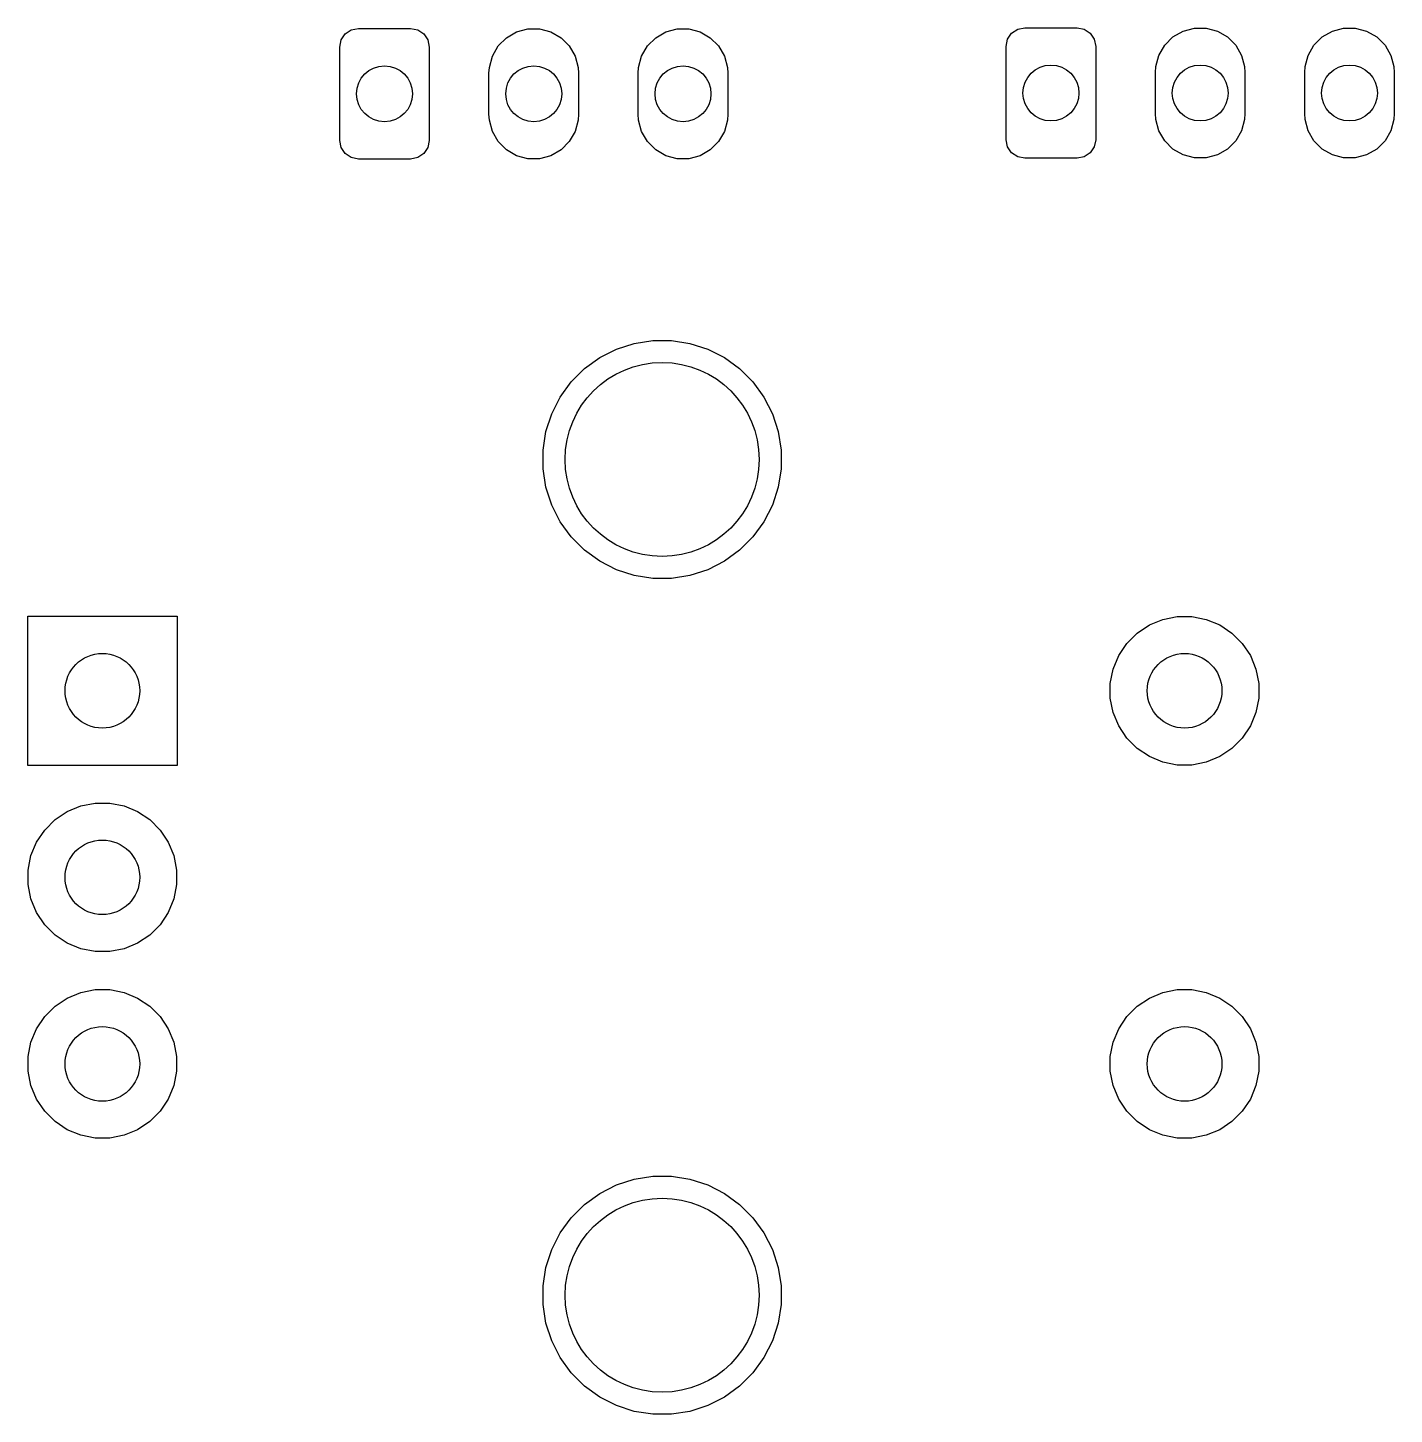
# Model space of a CAD drawing. Header units: inches. Extents: x 0.74 to 7.47, y -5.09 to -0.82.
# Drawn here: x 2.333 to 3.054, y -1.622 to -0.89 of the extents above; entities that cross this region are included whole.
import ezdxf

# ---------------------------------------------------------------- set-up
doc = ezdxf.new("R2010")
doc.units = ezdxf.units.IN
doc.header["$MEASUREMENT"] = 0
doc.layers.add('BLACK', color=250, linetype='CONTINUOUS')

msp = doc.modelspace()

# ---------------------------------------------------------------- linework, layer by layer
at = {"layer": 'BLACK', "linetype": 'CONTINUOUS'}
for p, q in [((2.50013, -0.89363), (2.50332, -0.8915)), ((2.50332, -0.8915), (2.50709, -0.89075)), ((2.50709, -0.89075), (2.53465, -0.89075)), ((2.53465, -0.89075), (2.53841, -0.8915)), ((2.53841, -0.8915), (2.54161, -0.89363)), ((2.59057, -0.89255), (2.59652, -0.89095)), ((2.59652, -0.89095), (2.60269, -0.89095)), ((2.60269, -0.89095), (2.60865, -0.89255)), ((2.66931, -0.89255), (2.67526, -0.89095)), ((2.67526, -0.89095), (2.68143, -0.89095)), ((2.68143, -0.89095), (2.68739, -0.89255)), ((2.8517, -0.89324), (2.85489, -0.8911)), ((2.85489, -0.8911), (2.85866, -0.89035)), ((2.85866, -0.89035), (2.88622, -0.89035)), ((2.88622, -0.89035), (2.88999, -0.8911)), ((2.88999, -0.8911), (2.89318, -0.89324)), ((2.9368, -0.89524), (2.94214, -0.89215)), ((2.94214, -0.89215), (2.9481, -0.89056)), ((2.9481, -0.89056), (2.95426, -0.89056)), ((2.95426, -0.89056), (2.96022, -0.89215)), ((2.96022, -0.89215), (2.96556, -0.89524)), ((3.01554, -0.89524), (3.02088, -0.89215)), ((3.02088, -0.89215), (3.02684, -0.89056)), ((3.02684, -0.89056), (3.033, -0.89056)), ((3.033, -0.89056), (3.03896, -0.89215)), ((3.03896, -0.89215), (3.0443, -0.89524)), ((2.49724, -0.90059), (2.49799, -0.89682)), ((2.49799, -0.89682), (2.50013, -0.89363)), ((2.54161, -0.89363), (2.54374, -0.89682)), ((2.54374, -0.89682), (2.54449, -0.90059)), ((2.58087, -0.89999), (2.58523, -0.89563)), ((2.58523, -0.89563), (2.59057, -0.89255)), ((2.60865, -0.89255), (2.61399, -0.89563)), ((2.61399, -0.89563), (2.61835, -0.89999)), ((2.65961, -0.89999), (2.66397, -0.89563)), ((2.66397, -0.89563), (2.66931, -0.89255)), ((2.68739, -0.89255), (2.69273, -0.89563)), ((2.69273, -0.89563), (2.69709, -0.89999)), ((2.84882, -0.9002), (2.84957, -0.89643)), ((2.84957, -0.89643), (2.8517, -0.89324)), ((2.89318, -0.89324), (2.89531, -0.89643)), ((2.89531, -0.89643), (2.89606, -0.9002)), ((2.92936, -0.90494), (2.93244, -0.8996)), ((2.93244, -0.8996), (2.9368, -0.89524)), ((2.96556, -0.89524), (2.96992, -0.8996)), ((2.96992, -0.8996), (2.97301, -0.90494)), ((3.0081, -0.90494), (3.01118, -0.8996)), ((3.01118, -0.8996), (3.01554, -0.89524)), ((3.0443, -0.89524), (3.04866, -0.8996)), ((3.04866, -0.8996), (3.05175, -0.90494)), ((2.49724, -0.9498), (2.49724, -0.90059)), ((2.54449, -0.90059), (2.54449, -0.9498)), ((2.57619, -0.91129), (2.57778, -0.90533)), ((2.57778, -0.90533), (2.58087, -0.89999)), ((2.61835, -0.89999), (2.62143, -0.90533)), ((2.62143, -0.90533), (2.62303, -0.91129)), ((2.65493, -0.91129), (2.65652, -0.90533)), ((2.65652, -0.90533), (2.65961, -0.89999)), ((2.69709, -0.89999), (2.70017, -0.90533)), ((2.70017, -0.90533), (2.70177, -0.91129)), ((2.84882, -0.94941), (2.84882, -0.9002)), ((2.89606, -0.9002), (2.89606, -0.94941)), ((2.92776, -0.91089), (2.92936, -0.90494)), ((2.97301, -0.90494), (2.9746, -0.91089)), ((3.0065, -0.91089), (3.0081, -0.90494)), ((3.05175, -0.90494), (3.05334, -0.91089)), ((2.57598, -0.91437), (2.57619, -0.91129)), ((2.57598, -0.93602), (2.57598, -0.91437)), ((2.62303, -0.91129), (2.62323, -0.91437)), ((2.62323, -0.91437), (2.62323, -0.93602)), ((2.65472, -0.91437), (2.65493, -0.91129)), ((2.65472, -0.93602), (2.65472, -0.91437)), ((2.70177, -0.91129), (2.70197, -0.91437)), ((2.70197, -0.91437), (2.70197, -0.93602)), ((2.92756, -0.91398), (2.92776, -0.91089)), ((2.92756, -0.93563), (2.92756, -0.91398)), ((2.9746, -0.91089), (2.9748, -0.91398)), ((2.9748, -0.91398), (2.9748, -0.93563)), ((3.0063, -0.91398), (3.0065, -0.91089)), ((3.0063, -0.93563), (3.0063, -0.91398)), ((3.05334, -0.91089), (3.05354, -0.91398)), ((3.05354, -0.91398), (3.05354, -0.93563)), ((2.57619, -0.93911), (2.57598, -0.93602)), ((2.62323, -0.93602), (2.62303, -0.93911)), ((2.65493, -0.93911), (2.65472, -0.93602)), ((2.70197, -0.93602), (2.70177, -0.93911)), ((2.92776, -0.93871), (2.92756, -0.93563)), ((2.9748, -0.93563), (2.9746, -0.93871)), ((3.0065, -0.93871), (3.0063, -0.93563)), ((3.05354, -0.93563), (3.05334, -0.93871)), ((2.57778, -0.94506), (2.57619, -0.93911)), ((2.62303, -0.93911), (2.62143, -0.94506)), ((2.65652, -0.94506), (2.65493, -0.93911)), ((2.70177, -0.93911), (2.70017, -0.94506)), ((2.92936, -0.94467), (2.92776, -0.93871)), ((2.9746, -0.93871), (2.97301, -0.94467)), ((3.0081, -0.94467), (3.0065, -0.93871)), ((3.05334, -0.93871), (3.05175, -0.94467)), ((2.49799, -0.95357), (2.49724, -0.9498)), ((2.54449, -0.9498), (2.54374, -0.95357)), ((2.58087, -0.9504), (2.57778, -0.94506)), ((2.58523, -0.95476), (2.58087, -0.9504)), ((2.61835, -0.9504), (2.61399, -0.95476)), ((2.62143, -0.94506), (2.61835, -0.9504)), ((2.65961, -0.9504), (2.65652, -0.94506)), ((2.66397, -0.95476), (2.65961, -0.9504)), ((2.69709, -0.9504), (2.69273, -0.95476)), ((2.70017, -0.94506), (2.69709, -0.9504)), ((2.84957, -0.95318), (2.84882, -0.94941)), ((2.89606, -0.94941), (2.89531, -0.95318)), ((2.93244, -0.95001), (2.92936, -0.94467)), ((2.9368, -0.95437), (2.93244, -0.95001)), ((2.96992, -0.95001), (2.96556, -0.95437)), ((2.97301, -0.94467), (2.96992, -0.95001)), ((3.01118, -0.95001), (3.0081, -0.94467)), ((3.01554, -0.95437), (3.01118, -0.95001)), ((3.04866, -0.95001), (3.0443, -0.95437)), ((3.05175, -0.94467), (3.04866, -0.95001)), ((2.50013, -0.95676), (2.49799, -0.95357)), ((2.50332, -0.9589), (2.50013, -0.95676)), ((2.54161, -0.95676), (2.53841, -0.9589)), ((2.54374, -0.95357), (2.54161, -0.95676)), ((2.59057, -0.95785), (2.58523, -0.95476)), ((2.59652, -0.95944), (2.59057, -0.95785)), ((2.60865, -0.95785), (2.60269, -0.95944)), ((2.61399, -0.95476), (2.60865, -0.95785)), ((2.66931, -0.95785), (2.66397, -0.95476)), ((2.67526, -0.95944), (2.66931, -0.95785)), ((2.68739, -0.95785), (2.68143, -0.95944)), ((2.69273, -0.95476), (2.68739, -0.95785)), ((2.8517, -0.95637), (2.84957, -0.95318)), ((2.85489, -0.9585), (2.8517, -0.95637)), ((2.89318, -0.95637), (2.88999, -0.9585)), ((2.89531, -0.95318), (2.89318, -0.95637)), ((2.94214, -0.95745), (2.9368, -0.95437)), ((2.9481, -0.95905), (2.94214, -0.95745)), ((2.96022, -0.95745), (2.95426, -0.95905)), ((2.96556, -0.95437), (2.96022, -0.95745)), ((3.02088, -0.95745), (3.01554, -0.95437)), ((3.02684, -0.95905), (3.02088, -0.95745)), ((3.03896, -0.95745), (3.033, -0.95905)), ((3.0443, -0.95437), (3.03896, -0.95745)), ((2.50709, -0.95965), (2.50332, -0.9589)), ((2.53465, -0.95965), (2.50709, -0.95965)), ((2.53841, -0.9589), (2.53465, -0.95965)), ((2.60269, -0.95944), (2.59652, -0.95944)), ((2.68143, -0.95944), (2.67526, -0.95944)), ((2.85866, -0.95925), (2.85489, -0.9585)), ((2.88622, -0.95925), (2.85866, -0.95925)), ((2.88999, -0.9585), (2.88622, -0.95925)), ((2.95426, -0.95905), (2.9481, -0.95905)), ((3.033, -0.95905), (3.02684, -0.95905)), ((2.63441, -1.0644), (2.64322, -1.05991)), ((2.64322, -1.05991), (2.65262, -1.05686)), ((2.65262, -1.05686), (2.66238, -1.05531)), ((2.66238, -1.05531), (2.67227, -1.05531)), ((2.67227, -1.05531), (2.68203, -1.05686)), ((2.68203, -1.05686), (2.69143, -1.05991)), ((2.69143, -1.05991), (2.70024, -1.0644)), ((2.62641, -1.07021), (2.63441, -1.0644)), ((2.70024, -1.0644), (2.70823, -1.07021)), ((2.61942, -1.0772), (2.62641, -1.07021)), ((2.70823, -1.07021), (2.71522, -1.0772)), ((2.61361, -1.0852), (2.61942, -1.0772)), ((2.71522, -1.0772), (2.72103, -1.0852)), ((2.60913, -1.094), (2.61361, -1.0852)), ((2.72103, -1.0852), (2.72552, -1.094)), ((2.60607, -1.1034), (2.60913, -1.094)), ((2.72552, -1.094), (2.72857, -1.1034)), ((2.60452, -1.11317), (2.60607, -1.1034)), ((2.72857, -1.1034), (2.73012, -1.11317)), ((2.60452, -1.12305), (2.60452, -1.11317)), ((2.73012, -1.11317), (2.73012, -1.12305)), ((2.60607, -1.13282), (2.60452, -1.12305)), ((2.73012, -1.12305), (2.72857, -1.13282)), ((2.60913, -1.14222), (2.60607, -1.13282)), ((2.72857, -1.13282), (2.72552, -1.14222)), ((2.61361, -1.15102), (2.60913, -1.14222)), ((2.72552, -1.14222), (2.72103, -1.15102)), ((2.61942, -1.15902), (2.61361, -1.15102)), ((2.72103, -1.15102), (2.71522, -1.15902)), ((2.62641, -1.16601), (2.61942, -1.15902)), ((2.71522, -1.15902), (2.70823, -1.16601)), ((2.63441, -1.17182), (2.62641, -1.16601)), ((2.70823, -1.16601), (2.70024, -1.17182)), ((2.64322, -1.17631), (2.63441, -1.17182)), ((2.65262, -1.17936), (2.64322, -1.17631)), ((2.69143, -1.17631), (2.68203, -1.17936)), ((2.70024, -1.17182), (2.69143, -1.17631)), ((2.66238, -1.18091), (2.65262, -1.17936)), ((2.67227, -1.18091), (2.66238, -1.18091)), ((2.68203, -1.17936), (2.67227, -1.18091)), ((2.33268, -1.27953), (2.33268, -1.20079)), ((2.33268, -1.20079), (2.41142, -1.20079)), ((2.41142, -1.20079), (2.41142, -1.27953)), ((2.91794, -1.20972), (2.92435, -1.20544)), ((2.92435, -1.20544), (2.93148, -1.20248)), ((2.93148, -1.20248), (2.93905, -1.20098)), ((2.93905, -1.20098), (2.94677, -1.20098)), ((2.94677, -1.20098), (2.95434, -1.20248)), ((2.95434, -1.20248), (2.96147, -1.20544)), ((2.96147, -1.20544), (2.96789, -1.20972)), ((2.91248, -1.21518), (2.91794, -1.20972)), ((2.96789, -1.20972), (2.97335, -1.21518)), ((2.90524, -1.22873), (2.90819, -1.2216)), ((2.90819, -1.2216), (2.91248, -1.21518)), ((2.97335, -1.21518), (2.97763, -1.2216)), ((2.97763, -1.2216), (2.98059, -1.22873)), ((2.90373, -1.2363), (2.90524, -1.22873)), ((2.98059, -1.22873), (2.98209, -1.2363)), ((2.90373, -1.24402), (2.90373, -1.2363)), ((2.98209, -1.2363), (2.98209, -1.24402)), ((2.90524, -1.25159), (2.90373, -1.24402)), ((2.98209, -1.24402), (2.98059, -1.25159)), ((2.90819, -1.25872), (2.90524, -1.25159)), ((2.98059, -1.25159), (2.97763, -1.25872)), ((2.91248, -1.26513), (2.90819, -1.25872)), ((2.91794, -1.27059), (2.91248, -1.26513)), ((2.97335, -1.26513), (2.96789, -1.27059)), ((2.97763, -1.25872), (2.97335, -1.26513)), ((2.92435, -1.27488), (2.91794, -1.27059)), ((2.96789, -1.27059), (2.96147, -1.27488)), ((2.41142, -1.27953), (2.33268, -1.27953)), ((2.93148, -1.27783), (2.92435, -1.27488)), ((2.93905, -1.27934), (2.93148, -1.27783)), ((2.94677, -1.27934), (2.93905, -1.27934)), ((2.95434, -1.27783), (2.94677, -1.27934)), ((2.96147, -1.27488), (2.95434, -1.27783)), ((2.35349, -1.30386), (2.36062, -1.30091)), ((2.36062, -1.30091), (2.36819, -1.2994)), ((2.36819, -1.2994), (2.37591, -1.2994)), ((2.37591, -1.2994), (2.38348, -1.30091)), ((2.38348, -1.30091), (2.39061, -1.30386)), ((2.34161, -1.31361), (2.34707, -1.30815)), ((2.34707, -1.30815), (2.35349, -1.30386)), ((2.39061, -1.30386), (2.39702, -1.30815)), ((2.39702, -1.30815), (2.40248, -1.31361)), ((2.33733, -1.32002), (2.34161, -1.31361)), ((2.40248, -1.31361), (2.40677, -1.32002)), ((2.33437, -1.32715), (2.33733, -1.32002)), ((2.40677, -1.32002), (2.40972, -1.32715)), ((2.33287, -1.33472), (2.33437, -1.32715)), ((2.40972, -1.32715), (2.41123, -1.33472)), ((2.33287, -1.34244), (2.33287, -1.33472)), ((2.41123, -1.33472), (2.41123, -1.34244)), ((2.33437, -1.35001), (2.33287, -1.34244)), ((2.41123, -1.34244), (2.40972, -1.35001)), ((2.33733, -1.35714), (2.33437, -1.35001)), ((2.40972, -1.35001), (2.40677, -1.35714)), ((2.34161, -1.36356), (2.33733, -1.35714)), ((2.40677, -1.35714), (2.40248, -1.36356)), ((2.34707, -1.36902), (2.34161, -1.36356)), ((2.40248, -1.36356), (2.39702, -1.36902)), ((2.35349, -1.3733), (2.34707, -1.36902)), ((2.36062, -1.37626), (2.35349, -1.3733)), ((2.39061, -1.3733), (2.38348, -1.37626)), ((2.39702, -1.36902), (2.39061, -1.3733)), ((2.36819, -1.37776), (2.36062, -1.37626)), ((2.37591, -1.37776), (2.36819, -1.37776)), ((2.38348, -1.37626), (2.37591, -1.37776)), ((2.34707, -1.40657), (2.35349, -1.40229)), ((2.35349, -1.40229), (2.36062, -1.39933)), ((2.36062, -1.39933), (2.36819, -1.39783)), ((2.36819, -1.39783), (2.37591, -1.39783)), ((2.37591, -1.39783), (2.38348, -1.39933)), ((2.38348, -1.39933), (2.39061, -1.40229)), ((2.39061, -1.40229), (2.39702, -1.40657)), ((2.91794, -1.40657), (2.92435, -1.40229)), ((2.92435, -1.40229), (2.93148, -1.39933)), ((2.93148, -1.39933), (2.93905, -1.39783)), ((2.93905, -1.39783), (2.94677, -1.39783)), ((2.94677, -1.39783), (2.95434, -1.39933)), ((2.95434, -1.39933), (2.96147, -1.40229)), ((2.96147, -1.40229), (2.96789, -1.40657)), ((2.34161, -1.41203), (2.34707, -1.40657)), ((2.39702, -1.40657), (2.40248, -1.41203)), ((2.91248, -1.41203), (2.91794, -1.40657)), ((2.96789, -1.40657), (2.97335, -1.41203)), ((2.33437, -1.42558), (2.33733, -1.41845)), ((2.33733, -1.41845), (2.34161, -1.41203)), ((2.40248, -1.41203), (2.40677, -1.41845)), ((2.40677, -1.41845), (2.40972, -1.42558)), ((2.90524, -1.42558), (2.90819, -1.41845)), ((2.90819, -1.41845), (2.91248, -1.41203)), ((2.97335, -1.41203), (2.97763, -1.41845)), ((2.97763, -1.41845), (2.98059, -1.42558)), ((2.33287, -1.43315), (2.33437, -1.42558)), ((2.40972, -1.42558), (2.41123, -1.43315)), ((2.90373, -1.43315), (2.90524, -1.42558)), ((2.98059, -1.42558), (2.98209, -1.43315)), ((2.33287, -1.44087), (2.33287, -1.43315)), ((2.41123, -1.43315), (2.41123, -1.44087)), ((2.90373, -1.44087), (2.90373, -1.43315)), ((2.98209, -1.43315), (2.98209, -1.44087)), ((2.33437, -1.44844), (2.33287, -1.44087)), ((2.41123, -1.44087), (2.40972, -1.44844)), ((2.90524, -1.44844), (2.90373, -1.44087)), ((2.98209, -1.44087), (2.98059, -1.44844)), ((2.33733, -1.45557), (2.33437, -1.44844)), ((2.34161, -1.46198), (2.33733, -1.45557)), ((2.40677, -1.45557), (2.40248, -1.46198)), ((2.40972, -1.44844), (2.40677, -1.45557)), ((2.90819, -1.45557), (2.90524, -1.44844)), ((2.91248, -1.46198), (2.90819, -1.45557)), ((2.97763, -1.45557), (2.97335, -1.46198)), ((2.98059, -1.44844), (2.97763, -1.45557)), ((2.34707, -1.46744), (2.34161, -1.46198)), ((2.40248, -1.46198), (2.39702, -1.46744)), ((2.91794, -1.46744), (2.91248, -1.46198)), ((2.97335, -1.46198), (2.96789, -1.46744)), ((2.35349, -1.47173), (2.34707, -1.46744)), ((2.39702, -1.46744), (2.39061, -1.47173)), ((2.92435, -1.47173), (2.91794, -1.46744)), ((2.96789, -1.46744), (2.96147, -1.47173)), ((2.36062, -1.47468), (2.35349, -1.47173)), ((2.36819, -1.47619), (2.36062, -1.47468)), ((2.37591, -1.47619), (2.36819, -1.47619)), ((2.38348, -1.47468), (2.37591, -1.47619)), ((2.39061, -1.47173), (2.38348, -1.47468)), ((2.93148, -1.47468), (2.92435, -1.47173)), ((2.93905, -1.47619), (2.93148, -1.47468)), ((2.94677, -1.47619), (2.93905, -1.47619)), ((2.95434, -1.47468), (2.94677, -1.47619)), ((2.96147, -1.47173), (2.95434, -1.47468)), ((2.64322, -1.50086), (2.65262, -1.4978)), ((2.65262, -1.4978), (2.66238, -1.49626)), ((2.66238, -1.49626), (2.67227, -1.49626)), ((2.67227, -1.49626), (2.68203, -1.4978)), ((2.68203, -1.4978), (2.69143, -1.50086)), ((2.62641, -1.51116), (2.63441, -1.50535)), ((2.63441, -1.50535), (2.64322, -1.50086)), ((2.69143, -1.50086), (2.70024, -1.50535)), ((2.70024, -1.50535), (2.70823, -1.51116)), ((2.61942, -1.51814), (2.62641, -1.51116)), ((2.70823, -1.51116), (2.71522, -1.51814)), ((2.61361, -1.52614), (2.61942, -1.51814)), ((2.71522, -1.51814), (2.72103, -1.52614)), ((2.60913, -1.53495), (2.61361, -1.52614)), ((2.72103, -1.52614), (2.72552, -1.53495)), ((2.60607, -1.54435), (2.60913, -1.53495)), ((2.72552, -1.53495), (2.72857, -1.54435)), ((2.60452, -1.55411), (2.60607, -1.54435)), ((2.72857, -1.54435), (2.73012, -1.55411)), ((2.60452, -1.564), (2.60452, -1.55411)), ((2.73012, -1.55411), (2.73012, -1.564)), ((2.60607, -1.57376), (2.60452, -1.564)), ((2.73012, -1.564), (2.72857, -1.57376)), ((2.60913, -1.58316), (2.60607, -1.57376)), ((2.72857, -1.57376), (2.72552, -1.58316)), ((2.61361, -1.59197), (2.60913, -1.58316)), ((2.72552, -1.58316), (2.72103, -1.59197)), ((2.61942, -1.59997), (2.61361, -1.59197)), ((2.72103, -1.59197), (2.71522, -1.59997)), ((2.62641, -1.60695), (2.61942, -1.59997)), ((2.71522, -1.59997), (2.70823, -1.60695)), ((2.63441, -1.61276), (2.62641, -1.60695)), ((2.70823, -1.60695), (2.70024, -1.61276)), ((2.64322, -1.61725), (2.63441, -1.61276)), ((2.70024, -1.61276), (2.69143, -1.61725)), ((2.65262, -1.62031), (2.64322, -1.61725)), ((2.66238, -1.62185), (2.65262, -1.62031)), ((2.67227, -1.62185), (2.66238, -1.62185)), ((2.68203, -1.62031), (2.67227, -1.62185)), ((2.69143, -1.61725), (2.68203, -1.62031))]:
    msp.add_line(p, q, dxfattribs=at)
at = {"layer": 'BLACK'}
for centre, radius in [((2.52087, -0.9252), 0.01476), ((2.59961, -0.9252), 0.01476), ((2.67835, -0.9252), 0.01476), ((2.87244, -0.9248), 0.01476), ((2.95118, -0.9248), 0.01476), ((3.02992, -0.9248), 0.01476), ((2.66732, -1.11811), 0.05118), ((2.37205, -1.24016), 0.01969), ((2.94291, -1.24016), 0.01969), ((2.37205, -1.33858), 0.01969), ((2.37205, -1.43701), 0.01969), ((2.94291, -1.43701), 0.01969), ((2.66732, -1.55906), 0.05118)]:
    msp.add_circle(centre, radius, dxfattribs=at)
at = {"layer": 'WHITE'}
for centre, radius in [((2.52087, -0.9252), 0.01476), ((2.59961, -0.9252), 0.01476), ((2.67835, -0.9252), 0.01476), ((2.87244, -0.9248), 0.01476), ((2.95118, -0.9248), 0.01476), ((3.02992, -0.9248), 0.01476), ((2.66732, -1.11811), 0.05118), ((2.37205, -1.24016), 0.01969), ((2.94291, -1.24016), 0.01969), ((2.37205, -1.33858), 0.01969), ((2.37205, -1.43701), 0.01969), ((2.94291, -1.43701), 0.01969), ((2.66732, -1.55906), 0.05118)]:
    msp.add_circle(centre, radius, dxfattribs=at)

doc.saveas('drawing.dxf')
